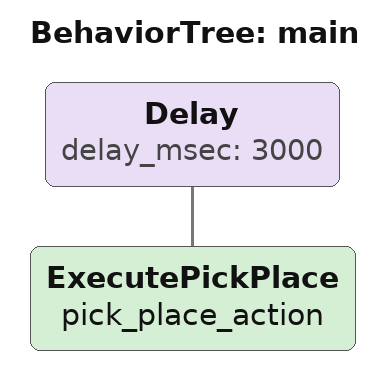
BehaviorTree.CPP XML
<?xml version="1.0" encoding="UTF-8"?>
<root BTCPP_format="4"
      main_tree_to_execute="main">
    <BehaviorTree ID="main">
        <Delay delay_msec="3000">
            <ExecutePickPlace   name="pick_place_action"/>
        </Delay>
    </BehaviorTree>

</root>
